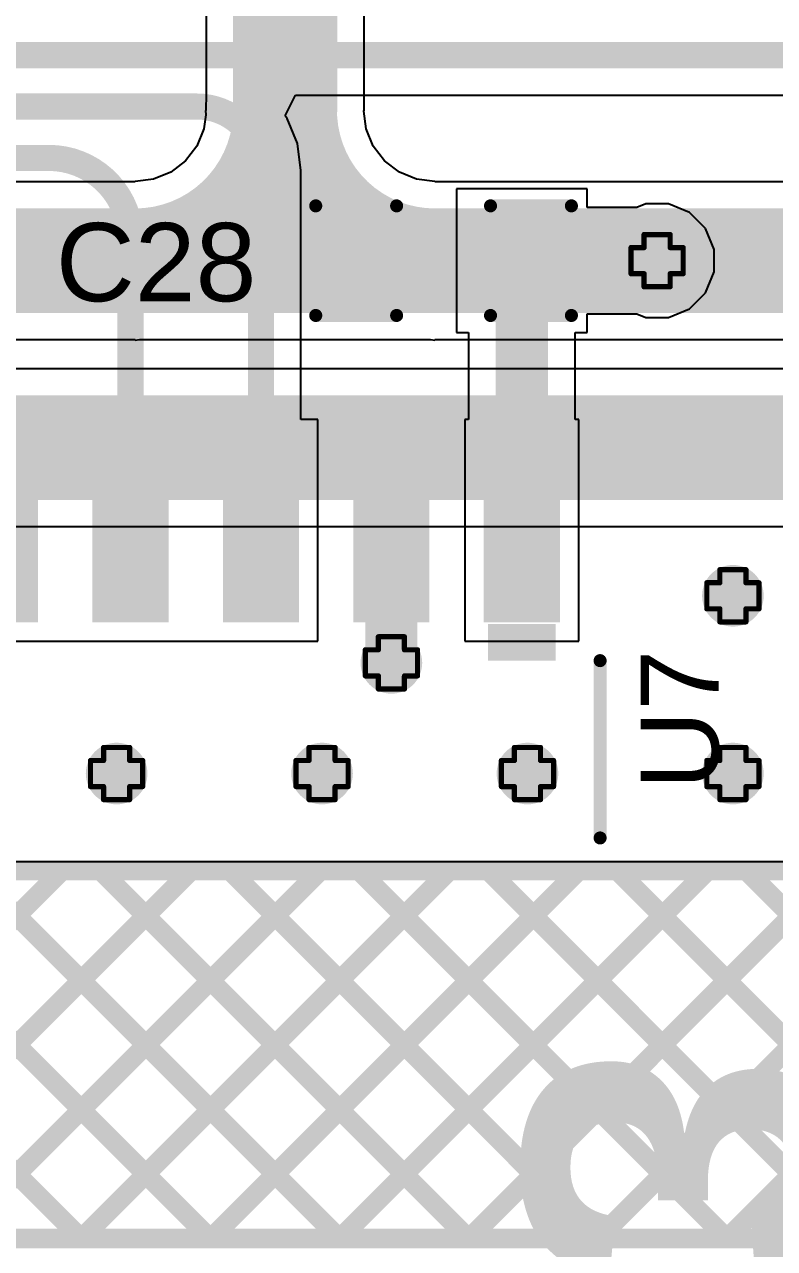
# Model space of a CAD drawing. Header units: inches. Extents: x -0.1 to 10.2, y 0 to 6.5.
# Drawn here: x 2.819 to 3.1065, y 2.8301 to 3.2992 of the extents above; entities that cross this region are included whole.
import ezdxf

# ---------------------------------------------------------------- set-up
doc = ezdxf.new("R2010")
doc.units = ezdxf.units.IN
doc.header["$MEASUREMENT"] = 0
for name, color, linetype in [('Bottom Layer', 5, 'Continuous'), ('Bottom Overlay', 54, 'Continuous'), ('Drill Drawing', 1, 'Continuous'), ('Top Layer', 1, 'Continuous'), ('Top Overlay', 2, 'Continuous'), ('Top Paste', 8, 'Continuous'), ('Top Solder', 216, 'Continuous'), ('Via Holes', 16, 'Continuous')]:
    doc.layers.add(name, color=color, linetype=linetype)
doc.styles.add('Arial', font='', dxfattribs={"height": 0.2})
doc.styles.add('Arial_Bold', font='', dxfattribs={"height": 0.2})
doc.styles.get('Arial').set_extended_font_data('Arial')
doc.styles.get('Arial_Bold').set_extended_font_data('Arial', bold=True)

# ---------------------------------------------------------------- blocks, each defined once
blk = doc.blocks.new('SOIC_16_300____11')
at = {"layer": 'Top Layer'}
for points in [[(-0.22441, 0.18681), (-0.15945, 0.18681), (-0.15945, 0.16319), (-0.22441, 0.16319)], [(0.15945, 0.18681), (0.22441, 0.18681), (0.22441, 0.16319), (0.15945, 0.16319)], [(-0.22441, 0.13681), (-0.15945, 0.13681), (-0.15945, 0.11319), (-0.22441, 0.11319)], [(0.15945, 0.13681), (0.22441, 0.13681), (0.22441, 0.11319), (0.15945, 0.11319)], [(-0.22441, 0.08681), (-0.15945, 0.08681), (-0.15945, 0.06319), (-0.22441, 0.06319)], [(0.15945, 0.08681), (0.22441, 0.08681), (0.22441, 0.06319), (0.15945, 0.06319)], [(-0.22441, 0.03681), (-0.15945, 0.03681), (-0.15945, 0.01319), (-0.22441, 0.01319)], [(0.15945, 0.03681), (0.22441, 0.03681), (0.22441, 0.01319), (0.15945, 0.01319)], [(-0.22441, -0.01319), (-0.15945, -0.01319), (-0.15945, -0.03681), (-0.22441, -0.03681)], [(0.15945, -0.01319), (0.22441, -0.01319), (0.22441, -0.03681), (0.15945, -0.03681)], [(-0.22441, -0.06319), (-0.15945, -0.06319), (-0.15945, -0.08681), (-0.22441, -0.08681)], [(0.15945, -0.06319), (0.22441, -0.06319), (0.22441, -0.08681), (0.15945, -0.08681)], [(-0.22441, -0.11319), (-0.15945, -0.11319), (-0.15945, -0.13681), (-0.22441, -0.13681)], [(0.15945, -0.11319), (0.22441, -0.11319), (0.22441, -0.13681), (0.15945, -0.13681)], [(-0.22441, -0.16319), (-0.15945, -0.16319), (-0.15945, -0.18681), (-0.22441, -0.18681)], [(0.15945, -0.16319), (0.22441, -0.16319), (0.22441, -0.18681), (0.15945, -0.18681)]]:
    blk.add_hatch(color=1, dxfattribs=at).paths.add_polyline_path(points)
at = {"layer": 'Top Overlay'}
blk.add_hatch(color=2, dxfattribs=at).paths.add_polyline_path([(-0.156, 0.16201), (-0.142, 0.16201), (-0.142, 0.18801), (-0.156, 0.18801)])
at = {"layer": 'Top Paste'}
for points in [[(-0.22441, 0.18681), (-0.15945, 0.18681), (-0.15945, 0.16319), (-0.22441, 0.16319)], [(0.15945, 0.18681), (0.22441, 0.18681), (0.22441, 0.16319), (0.15945, 0.16319)], [(-0.22441, 0.13681), (-0.15945, 0.13681), (-0.15945, 0.11319), (-0.22441, 0.11319)], [(0.15945, 0.13681), (0.22441, 0.13681), (0.22441, 0.11319), (0.15945, 0.11319)], [(-0.22441, 0.08681), (-0.15945, 0.08681), (-0.15945, 0.06319), (-0.22441, 0.06319)], [(0.15945, 0.08681), (0.22441, 0.08681), (0.22441, 0.06319), (0.15945, 0.06319)], [(-0.22441, 0.03681), (-0.15945, 0.03681), (-0.15945, 0.01319), (-0.22441, 0.01319)], [(0.15945, 0.03681), (0.22441, 0.03681), (0.22441, 0.01319), (0.15945, 0.01319)], [(-0.22441, -0.01319), (-0.15945, -0.01319), (-0.15945, -0.03681), (-0.22441, -0.03681)], [(0.15945, -0.01319), (0.22441, -0.01319), (0.22441, -0.03681), (0.15945, -0.03681)], [(-0.22441, -0.06319), (-0.15945, -0.06319), (-0.15945, -0.08681), (-0.22441, -0.08681)], [(0.15945, -0.06319), (0.22441, -0.06319), (0.22441, -0.08681), (0.15945, -0.08681)], [(-0.22441, -0.11319), (-0.15945, -0.11319), (-0.15945, -0.13681), (-0.22441, -0.13681)], [(0.15945, -0.11319), (0.22441, -0.11319), (0.22441, -0.13681), (0.15945, -0.13681)], [(-0.22441, -0.16319), (-0.15945, -0.16319), (-0.15945, -0.18681), (-0.22441, -0.18681)], [(0.15945, -0.16319), (0.22441, -0.16319), (0.22441, -0.18681), (0.15945, -0.18681)]]:
    blk.add_hatch(color=8, dxfattribs=at).paths.add_polyline_path(points)
at = {"layer": 'Top Solder'}
for points in [[(-0.22717, 0.18957), (-0.15669, 0.18957), (-0.15669, 0.16043), (-0.22717, 0.16043)], [(0.15669, 0.18957), (0.22717, 0.18957), (0.22717, 0.16043), (0.15669, 0.16043)], [(-0.22717, 0.13957), (-0.15669, 0.13957), (-0.15669, 0.11043), (-0.22717, 0.11043)], [(0.15669, 0.13957), (0.22717, 0.13957), (0.22717, 0.11043), (0.15669, 0.11043)], [(-0.22717, 0.08957), (-0.15669, 0.08957), (-0.15669, 0.06043), (-0.22717, 0.06043)], [(0.15669, 0.08957), (0.22717, 0.08957), (0.22717, 0.06043), (0.15669, 0.06043)], [(-0.22717, 0.03957), (-0.15669, 0.03957), (-0.15669, 0.01043), (-0.22717, 0.01043)], [(0.15669, 0.03957), (0.22717, 0.03957), (0.22717, 0.01043), (0.15669, 0.01043)], [(-0.22717, -0.01043), (-0.15669, -0.01043), (-0.15669, -0.03957), (-0.22717, -0.03957)], [(0.15669, -0.01043), (0.22717, -0.01043), (0.22717, -0.03957), (0.15669, -0.03957)], [(-0.22717, -0.06043), (-0.15669, -0.06043), (-0.15669, -0.08957), (-0.22717, -0.08957)], [(0.15669, -0.06043), (0.22717, -0.06043), (0.22717, -0.08957), (0.15669, -0.08957)], [(-0.22717, -0.11043), (-0.15669, -0.11043), (-0.15669, -0.13957), (-0.22717, -0.13957)], [(0.15669, -0.11043), (0.22717, -0.11043), (0.22717, -0.13957), (0.15669, -0.13957)], [(-0.22717, -0.16043), (-0.15669, -0.16043), (-0.15669, -0.18957), (-0.22717, -0.18957)], [(0.15669, -0.16043), (0.22717, -0.16043), (0.22717, -0.18957), (0.15669, -0.18957)]]:
    blk.add_hatch(color=216, dxfattribs=at).paths.add_polyline_path(points)
at = {"layer": 'Top Overlay', "const_width": 0.00787}
for points in [[(-0.2363, 0.171), (-0.2363, 0.181)], [(-0.2313, 0.176), (-0.2363, 0.181)], [(-0.2363, 0.171), (-0.2313, 0.176)]]:
    blk.add_lwpolyline(points, dxfattribs=at)
at = {"layer": 'Top Overlay', "const_width": 0.00394}
for points in [[(-0.23827, 0.181, 1), (-0.23433, 0.181, 1)], [(-0.23827, 0.181, 1), (-0.23433, 0.181, 1)], [(-0.23327, 0.176, 1), (-0.22933, 0.176, 1)], [(-0.23327, 0.176, 1), (-0.22933, 0.176, 1)], [(-0.23827, 0.171, 1), (-0.23433, 0.171, 1)], [(-0.23827, 0.171, 1), (-0.23433, 0.171, 1)]]:
    blk.add_lwpolyline(points, format="xyb", close=True, dxfattribs=at)
blk = doc.blocks.new('C___0603_72')
at = {"layer": 'Top Layer'}
for points in [[(-0.015, 0.0175), (-0.015, -0.0175), (-0.045, -0.0175), (-0.045, 0.0175)], [(0.045, 0.0175), (0.045, -0.0175), (0.015, -0.0175), (0.015, 0.0175)]]:
    blk.add_hatch(color=1, dxfattribs=at).paths.add_polyline_path(points)
at = {"layer": 'Top Paste'}
for points in [[(-0.015, 0.0175), (-0.015, -0.0175), (-0.045, -0.0175), (-0.045, 0.0175)], [(0.045, 0.0175), (0.045, -0.0175), (0.015, -0.0175), (0.015, 0.0175)]]:
    blk.add_hatch(color=8, dxfattribs=at).paths.add_polyline_path(points)
at = {"layer": 'Top Solder'}
for points in [[(-0.01264, 0.01986), (-0.01264, -0.01986), (-0.04736, -0.01986), (-0.04736, 0.01986)], [(0.04736, 0.01986), (0.04736, -0.01986), (0.01264, -0.01986), (0.01264, 0.01986)]]:
    blk.add_hatch(color=216, dxfattribs=at).paths.add_polyline_path(points)
at = {"layer": 'Top Overlay', "const_width": 0.005}
for points in [[(-0.049, -0.021), (-0.049, 0.021)], [(-0.049, 0.021), (-0.018, 0.021)], [(0.018, 0.021), (0.049, 0.021)], [(0.049, -0.021), (0.049, 0.021)], [(-0.049, -0.021), (-0.018, -0.021)], [(0.018, -0.021), (0.049, -0.021)]]:
    blk.add_lwpolyline(points, dxfattribs=at)
at = {"layer": 'Top Overlay', "const_width": 0.0025}
for points in [[(-0.05025, 0.021, 1), (-0.04775, 0.021, 1)], [(-0.05025, 0.021, 1), (-0.04775, 0.021, 1)], [(-0.01925, 0.021, 1), (-0.01675, 0.021, 1)], [(0.01675, 0.021, 1), (0.01925, 0.021, 1)], [(0.04775, 0.021, 1), (0.05025, 0.021, 1)], [(0.04775, 0.021, 1), (0.05025, 0.021, 1)], [(-0.05025, -0.021, 1), (-0.04775, -0.021, 1)], [(-0.05025, -0.021, 1), (-0.04775, -0.021, 1)], [(-0.01925, -0.021, 1), (-0.01675, -0.021, 1)], [(0.01675, -0.021, 1), (0.01925, -0.021, 1)], [(0.04775, -0.021, 1), (0.05025, -0.021, 1)], [(0.04775, -0.021, 1), (0.05025, -0.021, 1)]]:
    blk.add_lwpolyline(points, format="xyb", close=True, dxfattribs=at)

msp = doc.modelspace()

# ---------------------------------------------------------------- hatches: boundary and pattern name
at = {"layer": 'Bottom Layer'}
h = msp.add_hatch(color=5, dxfattribs=at)
edge = h.paths.add_edge_path()
edge.add_arc((3.0615, 3.20866), 0.01181, 0, 360)
h = msp.add_hatch(color=5, dxfattribs=at)
edge = h.paths.add_edge_path()
edge.add_arc((3.09055, 3.08024), 0.01181, 0, 360)
h = msp.add_hatch(color=5, dxfattribs=at)
edge = h.paths.add_edge_path()
edge.add_arc((2.95965, 3.05454), 0.01181, 0, 360)
h = msp.add_hatch(color=5, dxfattribs=at)
edge = h.paths.add_edge_path()
edge.add_arc((2.85433, 3.01213), 0.01181, 0, 360)
h = msp.add_hatch(color=5, dxfattribs=at)
edge = h.paths.add_edge_path()
edge.add_arc((2.93307, 3.01213), 0.01181, 0, 360)
h = msp.add_hatch(color=5, dxfattribs=at)
edge = h.paths.add_edge_path()
edge.add_arc((3.01181, 3.01213), 0.01181, 0, 360)
h = msp.add_hatch(color=5, dxfattribs=at)
edge = h.paths.add_edge_path()
edge.add_arc((3.09055, 3.01213), 0.01181, 0, 360)
at = {"layer": 'Top Layer'}
h = msp.add_hatch(color=1, dxfattribs=at)
edge = h.paths.add_edge_path()
edge.add_arc((3.0615, 3.20866), 0.01181, 0, 360)
h = msp.add_hatch(color=1, dxfattribs=at)
edge = h.paths.add_edge_path()
edge.add_arc((3.09055, 3.08024), 0.01181, 0, 360)
h = msp.add_hatch(color=1, dxfattribs=at)
edge = h.paths.add_edge_path()
edge.add_arc((2.95965, 3.05454), 0.01181, 0, 360)
h = msp.add_hatch(color=1, dxfattribs=at)
edge = h.paths.add_edge_path()
edge.add_arc((2.85433, 3.01213), 0.01181, 0, 360)
h = msp.add_hatch(color=1, dxfattribs=at)
edge = h.paths.add_edge_path()
edge.add_arc((2.93307, 3.01213), 0.01181, 0, 360)
h = msp.add_hatch(color=1, dxfattribs=at)
edge = h.paths.add_edge_path()
edge.add_arc((3.01181, 3.01213), 0.01181, 0, 360)
h = msp.add_hatch(color=1, dxfattribs=at)
edge = h.paths.add_edge_path()
edge.add_arc((3.09055, 3.01213), 0.01181, 0, 360)
at = {"layer": 'Via Holes'}
h = msp.add_hatch(color=7, dxfattribs=at)
edge = h.paths.add_edge_path()
edge.add_arc((3.0615, 3.20866), 0.00591, 0, 360)
h = msp.add_hatch(color=7, dxfattribs=at)
edge = h.paths.add_edge_path()
edge.add_arc((3.09055, 3.08024), 0.00591, 0, 360)
h = msp.add_hatch(color=7, dxfattribs=at)
edge = h.paths.add_edge_path()
edge.add_arc((2.95965, 3.05454), 0.00591, 0, 360)
h = msp.add_hatch(color=7, dxfattribs=at)
edge = h.paths.add_edge_path()
edge.add_arc((2.85433, 3.01213), 0.00591, 0, 360)
h = msp.add_hatch(color=7, dxfattribs=at)
edge = h.paths.add_edge_path()
edge.add_arc((2.93307, 3.01213), 0.00591, 0, 360)
h = msp.add_hatch(color=7, dxfattribs=at)
edge = h.paths.add_edge_path()
edge.add_arc((3.01181, 3.01213), 0.00591, 0, 360)
h = msp.add_hatch(color=7, dxfattribs=at)
edge = h.paths.add_edge_path()
edge.add_arc((3.09055, 3.01213), 0.00591, 0, 360)

# ---------------------------------------------------------------- linework, layer by layer
at = {"layer": 'Bottom Layer'}
for p, q in [((2.88864, 3.40538), (2.88864, 3.27242)), ((2.94916, 3.26633), (2.94916, 3.40538)), ((2.88864, 3.27242), (2.88855, 3.26634)), ((2.88852, 3.26456), (2.88781, 3.25916)), ((2.88853, 3.26622), (2.88837, 3.26622)), ((2.88837, 3.26622), (2.88852, 3.26456)), ((2.88852, 3.26456), (2.88852, 3.26456)), ((2.88855, 3.26634), (2.88853, 3.26622)), ((2.9491, 3.26589), (2.94916, 3.26633)), ((2.94999, 3.25916), (2.9491, 3.26589)), ((2.88781, 3.25916), (2.88508, 3.25257)), ((2.95271, 3.25257), (2.94999, 3.25916)), ((2.88508, 3.25257), (2.88074, 3.24692)), ((2.95705, 3.24692), (2.95271, 3.25257)), ((2.88074, 3.24692), (2.87509, 3.24258)), ((2.9627, 3.24258), (2.95705, 3.24692)), ((2.87509, 3.24258), (2.86851, 3.23986)), ((2.96928, 3.23986), (2.9627, 3.24258)), ((2.86145, 3.23892), (2.28197, 3.23892)), ((2.86851, 3.23986), (2.86145, 3.23893)), ((2.86145, 3.23893), (2.86145, 3.23892)), ((2.97635, 3.23893), (2.96928, 3.23986)), ((2.97635, 3.23892), (2.97635, 3.23893)), ((4.25039, 3.23892), (2.97635, 3.23892)), ((2.28197, 3.1784), (2.86145, 3.1784)), ((2.86145, 3.1784), (2.86145, 3.17824)), ((2.86145, 3.17824), (2.86312, 3.1784)), ((2.86312, 3.1784), (2.97468, 3.1784)), ((2.97468, 3.1784), (2.97635, 3.17824)), ((2.97635, 3.17824), (2.97635, 3.1784)), ((2.97635, 3.1784), (4.25039, 3.1784)), ((4.54456, 3.16726), (1.15923, 3.16726)), ((1.15923, 3.10674), (4.54456, 3.10674)), ((4.54592, 2.97828), (0.01529, 2.97828))]:
    msp.add_line(p, q, dxfattribs=at)
at = {"layer": 'Bottom Layer', "const_width": 0.04}
for points in [[(2.9189, 3.26633), (2.9189, 3.43937)], [(2.28197, 3.20866), (2.97635, 3.20866)], [(2.97635, 3.20866), (3.0615, 3.20866)], [(3.0615, 3.20866), (4.00638, 3.20866)], [(1.15923, 3.137), (4.54456, 3.137)]]:
    msp.add_lwpolyline(points, dxfattribs=at)
for points in [[(2.9189, 3.2627, -0.015297), (2.91879, 3.26622)], [(2.9189, 3.2627, -0.396405), (2.86145, 3.20866)], [(2.97635, 3.20866, -0.396405), (2.9189, 3.2627)]]:
    msp.add_lwpolyline(points, format="xyb", dxfattribs=at)
at = {"layer": 'Bottom Layer', "const_width": 0.02}
for points in [[(2.90879, 3.26622, 1), (2.92879, 3.26622, 1)], [(2.9089, 3.26633, 1), (2.9289, 3.26633, 1)], [(2.9089, 3.2627, 1), (2.9289, 3.2627, 1)], [(2.9089, 3.2627, 1), (2.9289, 3.2627, 1)], [(2.9089, 3.2627, 1), (2.9289, 3.2627, 1)], [(2.85145, 3.20866, 1), (2.87145, 3.20866, 1)], [(2.96635, 3.20866, 1), (2.98635, 3.20866, 1)], [(2.96635, 3.20866, 1), (2.98635, 3.20866, 1)], [(2.96635, 3.20866, 1), (2.98635, 3.20866, 1)], [(3.0515, 3.20866, 1), (3.0715, 3.20866, 1)], [(3.0515, 3.20866, 1), (3.0715, 3.20866, 1)]]:
    msp.add_lwpolyline(points, format="xyb", close=True, dxfattribs=at)
at = {"layer": 'Bottom Overlay', "const_width": 0.0075}
for points in [[(0.02014, 2.975), (4.53992, 2.975)], [(2.69247, 2.834), (2.83347, 2.975)], [(2.69968, 2.975), (2.84068, 2.834)], [(2.74196, 2.834), (2.88296, 2.975)], [(2.74918, 2.975), (2.89018, 2.834)], [(2.79146, 2.834), (2.93246, 2.975)], [(2.79868, 2.975), (2.93968, 2.834)], [(2.84096, 2.834), (2.98196, 2.975)], [(2.84818, 2.975), (2.98918, 2.834)], [(2.89046, 2.834), (3.03146, 2.975)], [(2.89767, 2.975), (3.03867, 2.834)], [(2.93995, 2.834), (3.08095, 2.975)], [(2.94717, 2.975), (3.08817, 2.834)], [(2.98945, 2.834), (3.13045, 2.975)], [(2.99667, 2.975), (3.12657, 2.8451)], [(3.03895, 2.834), (3.17995, 2.975)], [(3.04617, 2.975), (3.12657, 2.8946)], [(3.09566, 2.975), (3.15031, 2.92035)], [(3.08845, 2.834), (3.12657, 2.87212)], [(2.54291, 2.834), (3.12657, 2.834)]]:
    msp.add_lwpolyline(points, dxfattribs=at)
at = {"layer": 'Bottom Overlay', "const_width": 0.00375}
for points in [[(2.83159, 2.975, 1), (2.83534, 2.975, 1)], [(2.8463, 2.975, 1), (2.85005, 2.975, 1)], [(2.88109, 2.975, 1), (2.88484, 2.975, 1)], [(2.8958, 2.975, 1), (2.89955, 2.975, 1)], [(2.93059, 2.975, 1), (2.93434, 2.975, 1)], [(2.9453, 2.975, 1), (2.94905, 2.975, 1)], [(2.98008, 2.975, 1), (2.98383, 2.975, 1)], [(2.99479, 2.975, 1), (2.99854, 2.975, 1)], [(3.02958, 2.975, 1), (3.03333, 2.975, 1)], [(3.04429, 2.975, 1), (3.04804, 2.975, 1)], [(3.07908, 2.975, 1), (3.08283, 2.975, 1)], [(3.09379, 2.975, 1), (3.09754, 2.975, 1)], [(2.83881, 2.834, 1), (2.84256, 2.834, 1)], [(2.83908, 2.834, 1), (2.84283, 2.834, 1)], [(2.88831, 2.834, 1), (2.89206, 2.834, 1)], [(2.88858, 2.834, 1), (2.89233, 2.834, 1)], [(2.9378, 2.834, 1), (2.94155, 2.834, 1)], [(2.93808, 2.834, 1), (2.94183, 2.834, 1)], [(2.9873, 2.834, 1), (2.99105, 2.834, 1)], [(2.98758, 2.834, 1), (2.99133, 2.834, 1)], [(3.0368, 2.834, 1), (3.04055, 2.834, 1)], [(3.03707, 2.834, 1), (3.04082, 2.834, 1)], [(3.0863, 2.834, 1), (3.09005, 2.834, 1)], [(3.08657, 2.834, 1), (3.09032, 2.834, 1)]]:
    msp.add_lwpolyline(points, format="xyb", close=True, dxfattribs=at)
at = {"layer": 'Drill Drawing', "const_width": 0.002}
for points in [[(3.0565, 3.21366), (3.0565, 3.21866)], [(3.0565, 3.21866), (3.0665, 3.21866)], [(3.0665, 3.21366), (3.0665, 3.21866)], [(3.0515, 3.20366), (3.0515, 3.21366)], [(3.0515, 3.21366), (3.0565, 3.21366)], [(3.0665, 3.21366), (3.0715, 3.21366)], [(3.0715, 3.20366), (3.0715, 3.21366)], [(3.0515, 3.20366), (3.0565, 3.20366)], [(3.0565, 3.19866), (3.0565, 3.20366)], [(3.0665, 3.20366), (3.0715, 3.20366)], [(3.0665, 3.19866), (3.0665, 3.20366)], [(3.0565, 3.19866), (3.0665, 3.19866)], [(3.08555, 3.08524), (3.08555, 3.09024)], [(3.08555, 3.09024), (3.09555, 3.09024)], [(3.09555, 3.08524), (3.09555, 3.09024)], [(3.08055, 3.07524), (3.08055, 3.08524)], [(3.08055, 3.08524), (3.08555, 3.08524)], [(3.09555, 3.08524), (3.10055, 3.08524)], [(3.10055, 3.07524), (3.10055, 3.08524)], [(3.08055, 3.07524), (3.08555, 3.07524)], [(3.08555, 3.07024), (3.08555, 3.07524)], [(3.09555, 3.07524), (3.10055, 3.07524)], [(3.09555, 3.07024), (3.09555, 3.07524)], [(3.08555, 3.07024), (3.09555, 3.07024)], [(2.95465, 3.05954), (2.95465, 3.06454)], [(2.95465, 3.06454), (2.96465, 3.06454)], [(2.96465, 3.05954), (2.96465, 3.06454)], [(2.94965, 3.04954), (2.94965, 3.05954)], [(2.94965, 3.05954), (2.95465, 3.05954)], [(2.96465, 3.05954), (2.96965, 3.05954)], [(2.96965, 3.04954), (2.96965, 3.05954)], [(2.94965, 3.04954), (2.95465, 3.04954)], [(2.95465, 3.04454), (2.95465, 3.04954)], [(2.96465, 3.04954), (2.96965, 3.04954)], [(2.96465, 3.04454), (2.96465, 3.04954)], [(2.95465, 3.04454), (2.96465, 3.04454)], [(2.84933, 3.01713), (2.84933, 3.02213)], [(2.84933, 3.02213), (2.85933, 3.02213)], [(2.85933, 3.01713), (2.85933, 3.02213)], [(2.92807, 3.01713), (2.92807, 3.02213)], [(2.92807, 3.02213), (2.93807, 3.02213)], [(2.93807, 3.01713), (2.93807, 3.02213)], [(3.00681, 3.01713), (3.00681, 3.02213)], [(3.00681, 3.02213), (3.01681, 3.02213)], [(3.01681, 3.01713), (3.01681, 3.02213)], [(3.08555, 3.01713), (3.08555, 3.02213)], [(3.08555, 3.02213), (3.09555, 3.02213)], [(3.09555, 3.01713), (3.09555, 3.02213)], [(2.84433, 3.00713), (2.84433, 3.01713)], [(2.84433, 3.01713), (2.84933, 3.01713)], [(2.85933, 3.01713), (2.86433, 3.01713)], [(2.86433, 3.00713), (2.86433, 3.01713)], [(2.92307, 3.00713), (2.92307, 3.01713)], [(2.92307, 3.01713), (2.92807, 3.01713)], [(2.93807, 3.01713), (2.94307, 3.01713)], [(2.94307, 3.00713), (2.94307, 3.01713)], [(3.00181, 3.00713), (3.00181, 3.01713)], [(3.00181, 3.01713), (3.00681, 3.01713)], [(3.01681, 3.01713), (3.02181, 3.01713)], [(3.02181, 3.00713), (3.02181, 3.01713)], [(3.08055, 3.00713), (3.08055, 3.01713)], [(3.08055, 3.01713), (3.08555, 3.01713)], [(3.09555, 3.01713), (3.10055, 3.01713)], [(3.10055, 3.00713), (3.10055, 3.01713)], [(2.84433, 3.00713), (2.84933, 3.00713)], [(2.84933, 3.00213), (2.84933, 3.00713)], [(2.85933, 3.00713), (2.86433, 3.00713)], [(2.85933, 3.00213), (2.85933, 3.00713)], [(2.92307, 3.00713), (2.92807, 3.00713)], [(2.92807, 3.00213), (2.92807, 3.00713)], [(2.93807, 3.00713), (2.94307, 3.00713)], [(2.93807, 3.00213), (2.93807, 3.00713)], [(3.00181, 3.00713), (3.00681, 3.00713)], [(3.00681, 3.00213), (3.00681, 3.00713)], [(3.01681, 3.00713), (3.02181, 3.00713)], [(3.01681, 3.00213), (3.01681, 3.00713)], [(3.08055, 3.00713), (3.08555, 3.00713)], [(3.08555, 3.00213), (3.08555, 3.00713)], [(3.09555, 3.00713), (3.10055, 3.00713)], [(3.09555, 3.00213), (3.09555, 3.00713)], [(2.84933, 3.00213), (2.85933, 3.00213)], [(2.92807, 3.00213), (2.93807, 3.00213)], [(3.00681, 3.00213), (3.01681, 3.00213)], [(3.08555, 3.00213), (3.09555, 3.00213)]]:
    msp.add_lwpolyline(points, dxfattribs=at)
at = {"layer": 'Drill Drawing', "const_width": 0.001}
for points in [[(3.056, 3.21866, 1), (3.057, 3.21866, 1)], [(3.056, 3.21866, 1), (3.057, 3.21866, 1)], [(3.066, 3.21866, 1), (3.067, 3.21866, 1)], [(3.066, 3.21866, 1), (3.067, 3.21866, 1)], [(3.051, 3.21366, 1), (3.052, 3.21366, 1)], [(3.051, 3.21366, 1), (3.052, 3.21366, 1)], [(3.056, 3.21366, 1), (3.057, 3.21366, 1)], [(3.056, 3.21366, 1), (3.057, 3.21366, 1)], [(3.066, 3.21366, 1), (3.067, 3.21366, 1)], [(3.066, 3.21366, 1), (3.067, 3.21366, 1)], [(3.071, 3.21366, 1), (3.072, 3.21366, 1)], [(3.071, 3.21366, 1), (3.072, 3.21366, 1)], [(3.051, 3.20366, 1), (3.052, 3.20366, 1)], [(3.051, 3.20366, 1), (3.052, 3.20366, 1)], [(3.056, 3.20366, 1), (3.057, 3.20366, 1)], [(3.056, 3.20366, 1), (3.057, 3.20366, 1)], [(3.066, 3.20366, 1), (3.067, 3.20366, 1)], [(3.066, 3.20366, 1), (3.067, 3.20366, 1)], [(3.071, 3.20366, 1), (3.072, 3.20366, 1)], [(3.071, 3.20366, 1), (3.072, 3.20366, 1)], [(3.056, 3.19866, 1), (3.057, 3.19866, 1)], [(3.056, 3.19866, 1), (3.057, 3.19866, 1)], [(3.066, 3.19866, 1), (3.067, 3.19866, 1)], [(3.066, 3.19866, 1), (3.067, 3.19866, 1)], [(3.08505, 3.09024, 1), (3.08605, 3.09024, 1)], [(3.08505, 3.09024, 1), (3.08605, 3.09024, 1)], [(3.09505, 3.09024, 1), (3.09605, 3.09024, 1)], [(3.09505, 3.09024, 1), (3.09605, 3.09024, 1)], [(3.08005, 3.08524, 1), (3.08105, 3.08524, 1)], [(3.08005, 3.08524, 1), (3.08105, 3.08524, 1)], [(3.08505, 3.08524, 1), (3.08605, 3.08524, 1)], [(3.08505, 3.08524, 1), (3.08605, 3.08524, 1)], [(3.09505, 3.08524, 1), (3.09605, 3.08524, 1)], [(3.09505, 3.08524, 1), (3.09605, 3.08524, 1)], [(3.10005, 3.08524, 1), (3.10105, 3.08524, 1)], [(3.10005, 3.08524, 1), (3.10105, 3.08524, 1)], [(3.08005, 3.07524, 1), (3.08105, 3.07524, 1)], [(3.08005, 3.07524, 1), (3.08105, 3.07524, 1)], [(3.08505, 3.07524, 1), (3.08605, 3.07524, 1)], [(3.08505, 3.07524, 1), (3.08605, 3.07524, 1)], [(3.09505, 3.07524, 1), (3.09605, 3.07524, 1)], [(3.09505, 3.07524, 1), (3.09605, 3.07524, 1)], [(3.10005, 3.07524, 1), (3.10105, 3.07524, 1)], [(3.10005, 3.07524, 1), (3.10105, 3.07524, 1)], [(3.08505, 3.07024, 1), (3.08605, 3.07024, 1)], [(3.08505, 3.07024, 1), (3.08605, 3.07024, 1)], [(3.09505, 3.07024, 1), (3.09605, 3.07024, 1)], [(3.09505, 3.07024, 1), (3.09605, 3.07024, 1)], [(2.95415, 3.06454, 1), (2.95515, 3.06454, 1)], [(2.95415, 3.06454, 1), (2.95515, 3.06454, 1)], [(2.96415, 3.06454, 1), (2.96515, 3.06454, 1)], [(2.96415, 3.06454, 1), (2.96515, 3.06454, 1)], [(2.94915, 3.05954, 1), (2.95015, 3.05954, 1)], [(2.94915, 3.05954, 1), (2.95015, 3.05954, 1)], [(2.95415, 3.05954, 1), (2.95515, 3.05954, 1)], [(2.95415, 3.05954, 1), (2.95515, 3.05954, 1)], [(2.96415, 3.05954, 1), (2.96515, 3.05954, 1)], [(2.96415, 3.05954, 1), (2.96515, 3.05954, 1)], [(2.96915, 3.05954, 1), (2.97015, 3.05954, 1)], [(2.96915, 3.05954, 1), (2.97015, 3.05954, 1)], [(2.94915, 3.04954, 1), (2.95015, 3.04954, 1)], [(2.94915, 3.04954, 1), (2.95015, 3.04954, 1)], [(2.95415, 3.04954, 1), (2.95515, 3.04954, 1)], [(2.95415, 3.04954, 1), (2.95515, 3.04954, 1)], [(2.96415, 3.04954, 1), (2.96515, 3.04954, 1)], [(2.96415, 3.04954, 1), (2.96515, 3.04954, 1)], [(2.96915, 3.04954, 1), (2.97015, 3.04954, 1)], [(2.96915, 3.04954, 1), (2.97015, 3.04954, 1)], [(2.95415, 3.04454, 1), (2.95515, 3.04454, 1)], [(2.95415, 3.04454, 1), (2.95515, 3.04454, 1)], [(2.96415, 3.04454, 1), (2.96515, 3.04454, 1)], [(2.96415, 3.04454, 1), (2.96515, 3.04454, 1)], [(2.84883, 3.02213, 1), (2.84983, 3.02213, 1)], [(2.84883, 3.02213, 1), (2.84983, 3.02213, 1)], [(2.85883, 3.02213, 1), (2.85983, 3.02213, 1)], [(2.85883, 3.02213, 1), (2.85983, 3.02213, 1)], [(2.92757, 3.02213, 1), (2.92857, 3.02213, 1)], [(2.92757, 3.02213, 1), (2.92857, 3.02213, 1)], [(2.93757, 3.02213, 1), (2.93857, 3.02213, 1)], [(2.93757, 3.02213, 1), (2.93857, 3.02213, 1)], [(3.00631, 3.02213, 1), (3.00731, 3.02213, 1)], [(3.00631, 3.02213, 1), (3.00731, 3.02213, 1)], [(3.01631, 3.02213, 1), (3.01731, 3.02213, 1)], [(3.01631, 3.02213, 1), (3.01731, 3.02213, 1)], [(3.08505, 3.02213, 1), (3.08605, 3.02213, 1)], [(3.08505, 3.02213, 1), (3.08605, 3.02213, 1)], [(3.09505, 3.02213, 1), (3.09605, 3.02213, 1)], [(3.09505, 3.02213, 1), (3.09605, 3.02213, 1)], [(2.84383, 3.01713, 1), (2.84483, 3.01713, 1)], [(2.84383, 3.01713, 1), (2.84483, 3.01713, 1)], [(2.84883, 3.01713, 1), (2.84983, 3.01713, 1)], [(2.84883, 3.01713, 1), (2.84983, 3.01713, 1)], [(2.85883, 3.01713, 1), (2.85983, 3.01713, 1)], [(2.85883, 3.01713, 1), (2.85983, 3.01713, 1)], [(2.86383, 3.01713, 1), (2.86483, 3.01713, 1)], [(2.86383, 3.01713, 1), (2.86483, 3.01713, 1)], [(2.92257, 3.01713, 1), (2.92357, 3.01713, 1)], [(2.92257, 3.01713, 1), (2.92357, 3.01713, 1)], [(2.92757, 3.01713, 1), (2.92857, 3.01713, 1)], [(2.92757, 3.01713, 1), (2.92857, 3.01713, 1)], [(2.93757, 3.01713, 1), (2.93857, 3.01713, 1)], [(2.93757, 3.01713, 1), (2.93857, 3.01713, 1)], [(2.94257, 3.01713, 1), (2.94357, 3.01713, 1)], [(2.94257, 3.01713, 1), (2.94357, 3.01713, 1)], [(3.00131, 3.01713, 1), (3.00231, 3.01713, 1)], [(3.00131, 3.01713, 1), (3.00231, 3.01713, 1)], [(3.00631, 3.01713, 1), (3.00731, 3.01713, 1)], [(3.00631, 3.01713, 1), (3.00731, 3.01713, 1)], [(3.01631, 3.01713, 1), (3.01731, 3.01713, 1)], [(3.01631, 3.01713, 1), (3.01731, 3.01713, 1)], [(3.02131, 3.01713, 1), (3.02231, 3.01713, 1)], [(3.02131, 3.01713, 1), (3.02231, 3.01713, 1)], [(3.08005, 3.01713, 1), (3.08105, 3.01713, 1)], [(3.08005, 3.01713, 1), (3.08105, 3.01713, 1)], [(3.08505, 3.01713, 1), (3.08605, 3.01713, 1)], [(3.08505, 3.01713, 1), (3.08605, 3.01713, 1)], [(3.09505, 3.01713, 1), (3.09605, 3.01713, 1)], [(3.09505, 3.01713, 1), (3.09605, 3.01713, 1)], [(3.10005, 3.01713, 1), (3.10105, 3.01713, 1)], [(3.10005, 3.01713, 1), (3.10105, 3.01713, 1)], [(2.84383, 3.00713, 1), (2.84483, 3.00713, 1)], [(2.84383, 3.00713, 1), (2.84483, 3.00713, 1)], [(2.84883, 3.00713, 1), (2.84983, 3.00713, 1)], [(2.84883, 3.00713, 1), (2.84983, 3.00713, 1)], [(2.85883, 3.00713, 1), (2.85983, 3.00713, 1)], [(2.85883, 3.00713, 1), (2.85983, 3.00713, 1)], [(2.86383, 3.00713, 1), (2.86483, 3.00713, 1)], [(2.86383, 3.00713, 1), (2.86483, 3.00713, 1)], [(2.92257, 3.00713, 1), (2.92357, 3.00713, 1)], [(2.92257, 3.00713, 1), (2.92357, 3.00713, 1)], [(2.92757, 3.00713, 1), (2.92857, 3.00713, 1)], [(2.92757, 3.00713, 1), (2.92857, 3.00713, 1)], [(2.93757, 3.00713, 1), (2.93857, 3.00713, 1)], [(2.93757, 3.00713, 1), (2.93857, 3.00713, 1)], [(2.94257, 3.00713, 1), (2.94357, 3.00713, 1)], [(2.94257, 3.00713, 1), (2.94357, 3.00713, 1)], [(3.00131, 3.00713, 1), (3.00231, 3.00713, 1)], [(3.00131, 3.00713, 1), (3.00231, 3.00713, 1)], [(3.00631, 3.00713, 1), (3.00731, 3.00713, 1)], [(3.00631, 3.00713, 1), (3.00731, 3.00713, 1)], [(3.01631, 3.00713, 1), (3.01731, 3.00713, 1)], [(3.01631, 3.00713, 1), (3.01731, 3.00713, 1)], [(3.02131, 3.00713, 1), (3.02231, 3.00713, 1)], [(3.02131, 3.00713, 1), (3.02231, 3.00713, 1)], [(3.08005, 3.00713, 1), (3.08105, 3.00713, 1)], [(3.08005, 3.00713, 1), (3.08105, 3.00713, 1)], [(3.08505, 3.00713, 1), (3.08605, 3.00713, 1)], [(3.08505, 3.00713, 1), (3.08605, 3.00713, 1)], [(3.09505, 3.00713, 1), (3.09605, 3.00713, 1)], [(3.09505, 3.00713, 1), (3.09605, 3.00713, 1)], [(3.10005, 3.00713, 1), (3.10105, 3.00713, 1)], [(3.10005, 3.00713, 1), (3.10105, 3.00713, 1)], [(2.84883, 3.00213, 1), (2.84983, 3.00213, 1)], [(2.84883, 3.00213, 1), (2.84983, 3.00213, 1)], [(2.85883, 3.00213, 1), (2.85983, 3.00213, 1)], [(2.85883, 3.00213, 1), (2.85983, 3.00213, 1)], [(2.92757, 3.00213, 1), (2.92857, 3.00213, 1)], [(2.92757, 3.00213, 1), (2.92857, 3.00213, 1)], [(2.93757, 3.00213, 1), (2.93857, 3.00213, 1)], [(2.93757, 3.00213, 1), (2.93857, 3.00213, 1)], [(3.00631, 3.00213, 1), (3.00731, 3.00213, 1)], [(3.00631, 3.00213, 1), (3.00731, 3.00213, 1)], [(3.01631, 3.00213, 1), (3.01731, 3.00213, 1)], [(3.01631, 3.00213, 1), (3.01731, 3.00213, 1)], [(3.08505, 3.00213, 1), (3.08605, 3.00213, 1)], [(3.08505, 3.00213, 1), (3.08605, 3.00213, 1)], [(3.09505, 3.00213, 1), (3.09605, 3.00213, 1)], [(3.09505, 3.00213, 1), (3.09605, 3.00213, 1)]]:
    msp.add_lwpolyline(points, format="xyb", close=True, dxfattribs=at)
at = {"layer": 'Top Layer'}
for p, q in [((2.91893, 3.26411), (2.92287, 3.27211)), ((2.92287, 3.27211), (3.6787, 3.27211)), ((2.91965, 3.26316), (2.91893, 3.26411)), ((2.92363, 3.25356), (2.91965, 3.26316)), ((2.92499, 3.24326), (2.92363, 3.25356)), ((2.92494, 3.1478), (2.92494, 3.24326)), ((2.92494, 3.24326), (2.92499, 3.24326)), ((3.03465, 3.23616), (2.98465, 3.23616)), ((2.98465, 3.23616), (2.98465, 3.18116)), ((3.03465, 3.22905), (3.03465, 3.23616)), ((3.05373, 3.22905), (3.03465, 3.22905)), ((3.05716, 3.23047), (3.05373, 3.22905)), ((3.06583, 3.23047), (3.05716, 3.23047)), ((3.07385, 3.22715), (3.06583, 3.23047)), ((3.07999, 3.22102), (3.07385, 3.22715)), ((3.08331, 3.213), (3.07999, 3.22102)), ((3.08331, 3.20432), (3.08331, 3.213)), ((3.07999, 3.19631), (3.08331, 3.20432)), ((3.07385, 3.19017), (3.07999, 3.19631)), ((3.06583, 3.18685), (3.07385, 3.19017)), ((3.03465, 3.18116), (3.03465, 3.18827)), ((3.03465, 3.18827), (3.05373, 3.18827)), ((3.05373, 3.18827), (3.05716, 3.18685)), ((3.05716, 3.18685), (3.06583, 3.18685)), ((2.98465, 3.18116), (2.98925, 3.18116)), ((2.98925, 3.18116), (2.98925, 3.1478)), ((3.03004, 3.1478), (3.03004, 3.18116)), ((3.03004, 3.18116), (3.03465, 3.18116)), ((2.93146, 3.1478), (2.92494, 3.1478)), ((2.93146, 3.06283), (2.93146, 3.1478)), ((2.98925, 3.1478), (2.98783, 3.1478)), ((2.98783, 3.1478), (2.98783, 3.06283)), ((3.03146, 3.1478), (3.03004, 3.1478)), ((3.03146, 3.06283), (3.03146, 3.1478)), ((2.78783, 3.06283), (2.83146, 3.06283)), ((2.83146, 3.06283), (2.83146, 3.06283)), ((2.83146, 3.06283), (2.83783, 3.06283)), ((2.83783, 3.06283), (2.83783, 3.06283)), ((2.83783, 3.06283), (2.88146, 3.06283)), ((2.88146, 3.06283), (2.88146, 3.06283)), ((2.88146, 3.06283), (2.88783, 3.06283)), ((2.88783, 3.06283), (2.88783, 3.06283)), ((2.88783, 3.06283), (2.93146, 3.06283)), ((2.98783, 3.06283), (3.03146, 3.06283)), ((4.54592, 2.97836), (0.1492, 2.97836))]:
    msp.add_line(p, q, dxfattribs=at)
for points, const_width in [([(2.58496, 3.2874), (3.6787, 3.2874)], 0.01), ([(2.56289, 3.26772), (2.88519, 3.26772)], 0.01), ([(2.52195, 3.24803), (2.82837, 3.24803)], 0.01), ([(2.90965, 3.10139), (2.90965, 3.24326)], 0.01), ([(2.85965, 3.10139), (2.85965, 3.21676)], 0.01), ([(3.01465, 3.20866), (3.0615, 3.20866)], 0.02), ([(3.00965, 3.10531), (3.00965, 3.20366)], 0.02), ([(2.95965, 3.05454), (2.95965, 3.10139)], 0.02), ([(3.00965, 3.10139), (3.00965, 3.10531)], 0.01)]:
    msp.add_lwpolyline(points, dxfattribs=dict(at, const_width=const_width))
for points, const_width in [([(2.88269, 3.26772, 1), (2.88769, 3.26772, 1)], 0.005), ([(2.88269, 3.26772, 1), (2.88769, 3.26772, 1)], 0.005), ([(2.82587, 3.24803, 1), (2.83087, 3.24803, 1)], 0.005), ([(2.82587, 3.24803, 1), (2.83087, 3.24803, 1)], 0.005), ([(2.90715, 3.24326, 1), (2.91215, 3.24326, 1)], 0.005), ([(2.90715, 3.24326, 1), (2.91215, 3.24326, 1)], 0.005), ([(2.85715, 3.21676, 1), (2.86215, 3.21676, 1)], 0.005), ([(2.85715, 3.21676, 1), (2.86215, 3.21676, 1)], 0.005), ([(3.00965, 3.20866, 1), (3.01965, 3.20866, 1)], 0.01), ([(3.0565, 3.20866, 1), (3.0665, 3.20866, 1)], 0.01), ([(3.00465, 3.20366, 1), (3.01465, 3.20366, 1)], 0.01), ([(3.01215, 3.20866, 1), (3.01715, 3.20866, 1)], 0.005), ([(3.00715, 3.20366, 1), (3.01215, 3.20366, 1)], 0.005), ([(3.00465, 3.10531, 1), (3.01465, 3.10531, 1)], 0.01), ([(2.95465, 3.10139, 1), (2.96465, 3.10139, 1)], 0.01), ([(3.00715, 3.10531, 1), (3.01215, 3.10531, 1)], 0.005), ([(2.85715, 3.10139, 1), (2.86215, 3.10139, 1)], 0.005), ([(2.90715, 3.10139, 1), (2.91215, 3.10139, 1)], 0.005), ([(3.00715, 3.10139, 1), (3.01215, 3.10139, 1)], 0.005), ([(2.95465, 3.05454, 1), (2.96465, 3.05454, 1)], 0.01)]:
    msp.add_lwpolyline(points, format="xyb", close=True, dxfattribs=dict(at, const_width=const_width))
at = {"layer": 'Top Layer', "const_width": 0.01}
for points in [[(2.88519, 3.26772, -0.414214), (2.90965, 3.24326)], [(2.82837, 3.24803, -0.414214), (2.85965, 3.21676)], [(3.00965, 3.20366, -0.414214), (3.01465, 3.20866)]]:
    msp.add_lwpolyline(points, format="xyb", dxfattribs=at)
at = {"layer": 'Top Overlay'}
for points, const_width in [([(3.03965, 2.98745), (3.03965, 3.05539)], 0.005), ([(0.139, 2.975), (4.54592, 2.975)], 0.0075), ([(2.69247, 2.834), (2.83347, 2.975)], 0.0075), ([(2.69968, 2.975), (2.84068, 2.834)], 0.0075), ([(2.74196, 2.834), (2.88296, 2.975)], 0.0075), ([(2.74918, 2.975), (2.89018, 2.834)], 0.0075), ([(2.79146, 2.834), (2.93246, 2.975)], 0.0075), ([(2.79868, 2.975), (2.93968, 2.834)], 0.0075), ([(2.84096, 2.834), (2.98196, 2.975)], 0.0075), ([(2.84818, 2.975), (2.98918, 2.834)], 0.0075), ([(2.89046, 2.834), (3.03146, 2.975)], 0.0075), ([(2.89767, 2.975), (3.03867, 2.834)], 0.0075), ([(2.93995, 2.834), (3.08095, 2.975)], 0.0075), ([(2.94717, 2.975), (3.08817, 2.834)], 0.0075), ([(2.98945, 2.834), (3.13045, 2.975)], 0.0075), ([(2.99667, 2.975), (3.13767, 2.834)], 0.0075), ([(3.03895, 2.834), (3.17995, 2.975)], 0.0075), ([(3.04617, 2.975), (3.18717, 2.834)], 0.0075), ([(3.08845, 2.834), (3.22945, 2.975)], 0.0075), ([(3.09566, 2.975), (3.23666, 2.834)], 0.0075), ([(0.255, 2.834), (4.42345, 2.834)], 0.0075)]:
    msp.add_lwpolyline(points, dxfattribs=dict(at, const_width=const_width))
for points, const_width in [([(3.0384, 3.05539, 1), (3.0409, 3.05539, 1)], 0.0025), ([(3.0384, 2.98745, 1), (3.0409, 2.98745, 1)], 0.0025), ([(2.83159, 2.975, 1), (2.83534, 2.975, 1)], 0.00375), ([(2.8463, 2.975, 1), (2.85005, 2.975, 1)], 0.00375), ([(2.88109, 2.975, 1), (2.88484, 2.975, 1)], 0.00375), ([(2.8958, 2.975, 1), (2.89955, 2.975, 1)], 0.00375), ([(2.93059, 2.975, 1), (2.93434, 2.975, 1)], 0.00375), ([(2.9453, 2.975, 1), (2.94905, 2.975, 1)], 0.00375), ([(2.98008, 2.975, 1), (2.98383, 2.975, 1)], 0.00375), ([(2.99479, 2.975, 1), (2.99854, 2.975, 1)], 0.00375), ([(3.02958, 2.975, 1), (3.03333, 2.975, 1)], 0.00375), ([(3.04429, 2.975, 1), (3.04804, 2.975, 1)], 0.00375), ([(3.07908, 2.975, 1), (3.08283, 2.975, 1)], 0.00375), ([(3.09379, 2.975, 1), (3.09754, 2.975, 1)], 0.00375), ([(2.83881, 2.834, 1), (2.84256, 2.834, 1)], 0.00375), ([(2.83908, 2.834, 1), (2.84283, 2.834, 1)], 0.00375), ([(2.88831, 2.834, 1), (2.89206, 2.834, 1)], 0.00375), ([(2.88858, 2.834, 1), (2.89233, 2.834, 1)], 0.00375), ([(2.9378, 2.834, 1), (2.94155, 2.834, 1)], 0.00375), ([(2.93808, 2.834, 1), (2.94183, 2.834, 1)], 0.00375), ([(2.9873, 2.834, 1), (2.99105, 2.834, 1)], 0.00375), ([(2.98758, 2.834, 1), (2.99133, 2.834, 1)], 0.00375), ([(3.0368, 2.834, 1), (3.04055, 2.834, 1)], 0.00375), ([(3.03707, 2.834, 1), (3.04082, 2.834, 1)], 0.00375), ([(3.0863, 2.834, 1), (3.09005, 2.834, 1)], 0.00375), ([(3.08657, 2.834, 1), (3.09032, 2.834, 1)], 0.00375)]:
    msp.add_lwpolyline(points, format="xyb", close=True, dxfattribs=dict(at, const_width=const_width))

# ---------------------------------------------------------------- block references
msp.add_blockref('C___0603_72', (2.97965, 3.20866))
at = {"rotation": 270}
msp.add_blockref('SOIC_16_300____11', (2.83465, 2.91339), dxfattribs=at)

# ---------------------------------------------------------------- texts
at = {"layer": 'Bottom Overlay', "style": 'Arial_Bold', "text_generation_flag": 2}
msp.add_text('CIM - BOARD NO.3', height=0.119, rotation=270, dxfattribs=at).set_placement((3.01095, 1.41188))
at = {"layer": 'Top Overlay', "style": 'Arial'}
msp.add_text('C28', height=0.03, dxfattribs=at).set_placement((2.83102, 3.1931))
msp.add_text('U7', height=0.03, rotation=90, dxfattribs=at).set_placement((3.08515, 3.00599))

doc.saveas('drawing.dxf')
